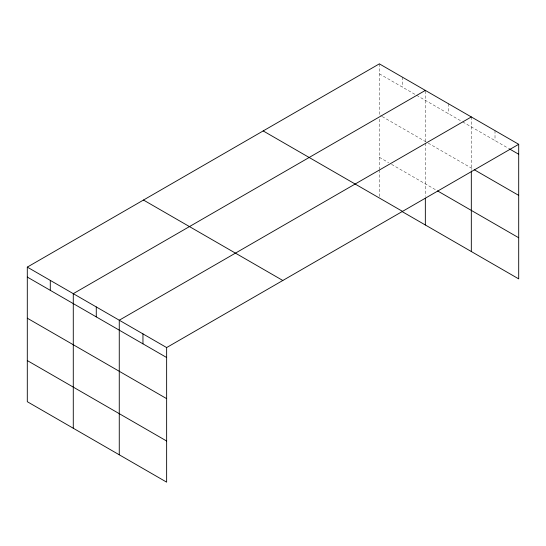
<?xml version="1.0" encoding="UTF-8"?>
<svg xmlns="http://www.w3.org/2000/svg" width="546" height="546" viewBox="0 0 546 546"><rect width="100%" height="100%" fill="white"/><g stroke="black" fill="none" stroke-linecap="round" stroke-linejoin="round"><path stroke-width="0.41" stroke-dasharray="2.73 2.05" d="M379.361 63.855L379.361 114.933L381.517 116.175M425.341 141.482L425.341 90.404M379.361 73.806L461.984 121.505M462.701 121.922L508.654 148.451M382.234 116.591L427.498 142.724M428.214 143.141L473.478 169.274M379.361 157.309L388.697 162.701M391.571 164.36L436.834 190.493M495.01 130.631L495.01 140.575M471.321 116.953L471.321 170.57M448.334 103.679L448.334 113.629M425.341 143.175L425.341 196.444M402.347 77.129L402.347 87.08M379.361 119.171L379.361 169.062M379.361 169.902L379.361 196.758"/><path stroke-width="0.82" d="M518.7 144.301L379.361 63.855L27.3 267.117L27.3 401.699L166.639 482.145L166.639 347.563L518.7 144.301L518.7 278.883L402.347 211.712M425.341 90.404L73.28 293.659L73.28 428.241M471.321 116.953L119.267 320.209L119.267 454.791M509.37 148.867L518.7 154.252M474.194 169.69L518.7 195.379M437.558 190.909L518.7 237.756M263.179 130.931L402.518 211.377M143.482 200.041L282.821 280.487M27.3 267.117L166.639 347.563M27.3 277.068L166.639 357.514M27.3 318.195L166.639 398.641M27.3 360.565L166.639 441.018M471.321 171.417L471.321 251.535M425.341 198.123L425.341 224.986M142.956 333.886L142.956 343.837M96.273 306.934L96.273 316.885M50.293 280.391L50.293 290.335"/></g></svg>
